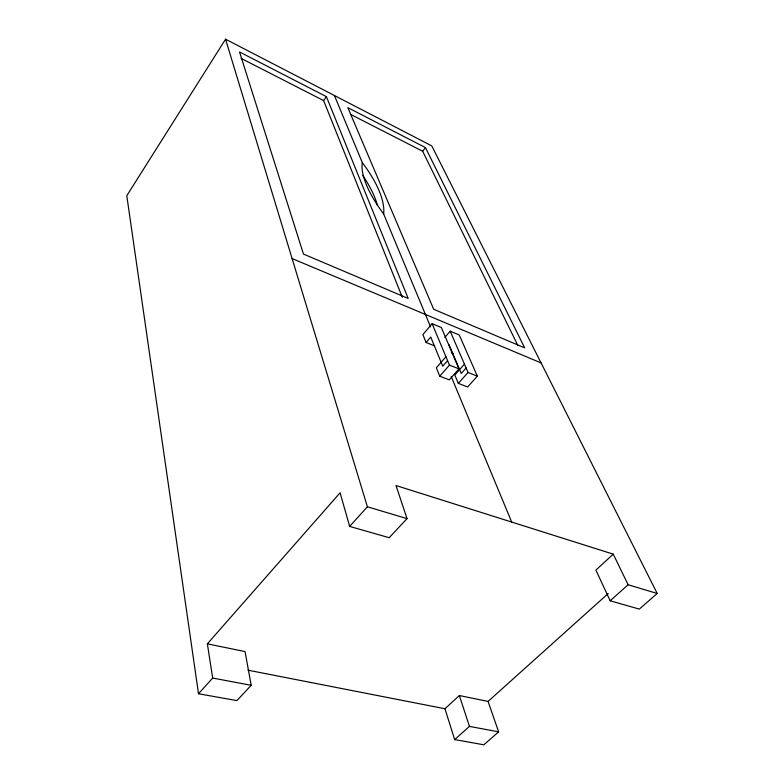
<?xml version="1.0" encoding="UTF-8"?>
<svg xmlns="http://www.w3.org/2000/svg" width="784" height="784" viewBox="0 0 784 784"><rect width="100%" height="100%" fill="white"/><g stroke="black" fill="none" stroke-linecap="round" stroke-linejoin="round"><path stroke-width="1.18" d="M657.208 593.468L628.102 584.756L613.264 554.151L595.889 570.105L610.158 600.779L639.303 609.099L657.208 593.468L431.749 145.863L225.557 39.2L126.792 195.696L198.509 693.752L236.886 700.612L251.194 685.304L245.049 651.582L207.358 643.85L212.68 678.052L198.509 693.752M402.28 297.234L323.635 100.597L326.399 96.638L239.522 51.94L303.477 254.075L408.209 298.479L326.399 96.638M517.793 345.323L422.664 151.253L425.467 147.598L347.841 107.663L433.679 309.278L524.692 347.871L425.467 147.598M445.949 356.759L436.345 367.794L439.746 376.193L449.261 379.868L458.973 368.892L441.363 327.536L432.121 323.694L422.89 334.592L426.084 342.49L434.346 345.813M426.084 342.49L430.73 337.042L442.735 366.167L447.576 360.63M444.793 337.463L450.192 331.191L459.248 334.954L477.358 376.163L467.636 386.982L458.326 383.376L454.818 375.017L464.442 364.139M439.746 376.193L449.457 365.128L432.121 323.694M207.358 643.85L340.089 492.783L349.654 526.417L389.187 537.706L407.023 518.626L396.018 485.521L613.264 554.151M466.108 368L461.257 373.458L448.899 344.441M458.326 383.376L468.048 372.478L450.192 331.191M349.654 526.417L367.402 506.778L225.557 39.2M247.96 670.173L444.959 708.746L459.346 695.535L488.069 701.425L608.237 593.508M444.959 708.746L454.671 739.586L469.459 726.386L498.624 731.874L488.069 701.425M610.158 600.779L628.102 584.756M498.624 731.874L483.816 744.8L454.671 739.586M212.68 678.052L251.194 685.304M367.402 506.778L407.023 518.626M449.457 365.128L458.973 368.892M468.048 372.478L477.358 376.163M451.319 352.663L453.348 353.476M292.109 258.593L541.087 362.914M241.139 58.398L323.635 100.597M350.458 114.317L422.664 151.253M334.415 95.511L362.286 162.572A146.412 53.567 35.4 0 1 383.67 214.022L430.573 326.859M451.212 376.506L511.707 522.066M459.346 695.535L469.459 726.386M362.688 175.361A145.912 54.243 35.4 0 1 377.378 205.153M383.67 214.022A129.115 43.277 39.4 0 1 362.286 162.572"/></g></svg>
